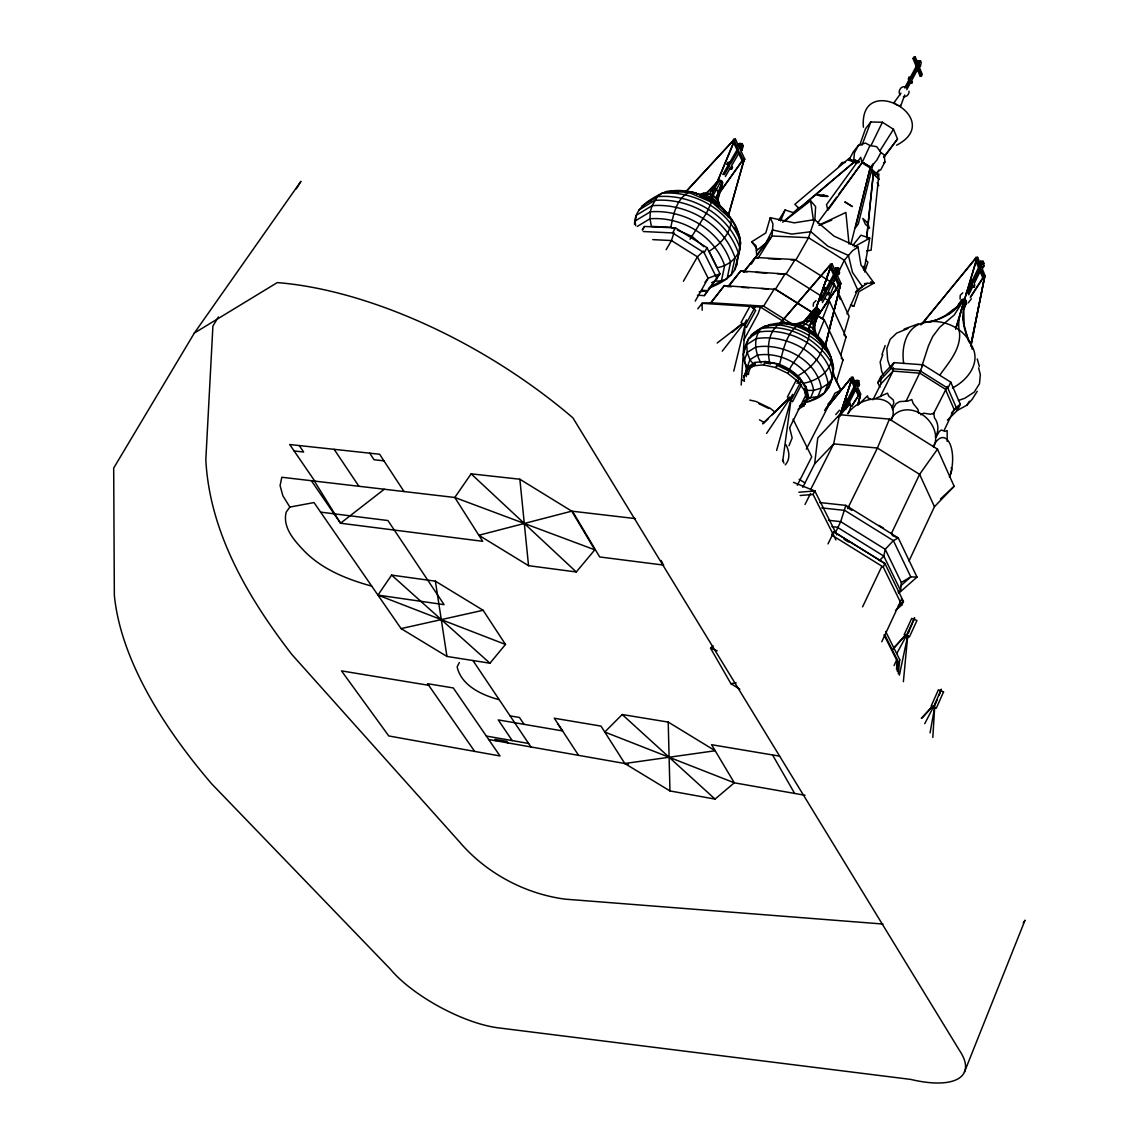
<?xml version="1.0" encoding="UTF-8"?>
<svg xmlns="http://www.w3.org/2000/svg" width="1140" height="1140" viewBox="0 0 1140 1140"><rect width="100%" height="100%" fill="white"/><g stroke="black" fill="none" stroke-linecap="round" stroke-linejoin="round"><path stroke-width="1.5" d="M741.2 385.021L745.132 324.53L743.736 324.971L743.75 323.66L742.368 323.575L717.16 343.026M777.452 365.726L777.509 364.159L765.325 361.508L754.965 362.42L748.125 366.781L746.315 370.13L753.155 365.769M772.151 414.917L788.937 398.273L789.977 399.342L790.02 398.373L788.937 398.273L762.532 423.795M896.567 669.494L896.981 659.234L885.41 636.163M814.858 220.362L815.613 206.554L810.554 200.754L784.192 221.317M932.819 737.423L934.7 707L932.135 706.615L921.305 718.271M898.049 592.045L900.643 590.648L901.312 582.44L885.224 549.295L840.693 521.664L828.452 520.282M782.724 222.215L853.561 162.55L854.43 152.831L858.534 145.25L865.502 143.041L869.948 145.535L876.703 146.675L880.921 152.504L884.184 154.898L884.925 161.994L880.878 169.603L873.197 174.99L868.196 222.756M897.323 671.432L898.163 663.081L899.731 659.661L885.595 631.432M898.292 673.84L899.731 659.661M863.507 269.767L863.864 266.261M866.742 238.174L873.197 174.99L870.789 169.361M962.787 319.613L963.101 316.45M866.728 236.935L867.839 226.304M903.379 681.692L907.739 635.664L905.274 635.322L893.447 648.176M893.418 367.721L893.033 371.099L880.365 396.563M906.956 640.224L908.081 636.376L906.77 635.066L896.767 653.505M708.396 288.306C721.15 283.347 737.623 275.239 737.224 259.179M802.774 487.293L814.63 463.909L817.765 437.974L839.51 414.718L889.442 419.107L937.493 449.16L954.152 486.31L934.458 506.702L909.022 560.98M782.738 461.173L791.089 399.029L790.02 398.373L766.593 433.414M634.524 224.366C634.453 208.207 649.287 199.7 661.913 193.259C678.414 187.188 697.538 191.891 712.5 200.227L706.501 212.995L690.042 239.258M634.952 223.91L636.348 215.246L652.066 205.685L657.438 196.621L661.913 193.259C695.115 190.423 730.127 210.615 740.786 242.82L736.44 265.677M674.139 228.698L670.876 227.302C673.241 214.42 677.032 196.151 691.154 191.719C715.45 198.588 744.235 221.63 739.361 249.361M864.091 270.123L869.72 238.118L860.971 235.196L852.677 245.513M930.069 732.806L934.7 707L932.491 707.327M717.502 201.011L722.803 182.457M717.659 200.255L719.084 192.959L716.362 189.496L711.902 188.428L704.349 194.555M815.442 332.809C810.027 325.043 823.237 313.671 817.166 307.971C809.685 310.222 807.191 323.09 797.972 324.444M839.51 414.718L833.682 443.902L810.64 489.573M718.613 206.596L719.297 203.219C716.775 195.524 706.743 190.522 699.433 194.812C707.513 194.156 716.376 198.659 719.34 206.426M970.625 345.591L984.404 278.089L970.91 345.705M971.052 345.548L984.262 278.245M814.673 324.986L818.99 309.881M899.375 675.165L907.739 635.664L906.671 635.849L907.069 634.111L914.622 617.709L908.338 633.113M739.319 241.096L740.06 237.69C733.633 219.45 720.551 199.016 700.117 195.595M734.545 270.18L740.159 248.591C728.945 214.847 692.236 193.686 657.438 196.621L641.72 206.24M819.717 502.541L845.837 505.376L840.693 521.664L835.164 533.221M756.832 248.734L751.673 241.822L765.795 232.945L770.255 217.697L794.238 222.856L814.558 219.621L808.531 237.719L795.848 260.12L790.704 259.849M857.779 404.657L860.144 396.007L858.164 404.615M858.035 404.757L860.03 396.15M733.761 371.099L745.132 324.53L743.75 323.66L722.261 351.134M824.847 347.173L840.308 285.47L824.719 348.997M824.99 347.002L840.18 285.627M880.921 152.504L876.845 160.113L870.19 167.965L855.399 227.9L858.349 223.825L873.098 163.875L870.19 167.936L850.853 244.302M971.337 298.737L968.373 302.784M776.625 450.414L791.089 399.029L788.88 399.655L788.467 398.815L791.502 399.884L791.032 400.411M727.876 216.6L743.864 161.082M728.161 216.714L743.594 160.968M835.734 414.575L839.496 410.229M921.904 366.068L928.416 345.919L932.734 336.471L939.759 327.194L954.28 314.954L964.312 299.079M840.722 355.267L846.051 337.07L829.45 301.188L824.961 298.538M743.807 352.631C747.726 320.326 793.312 315.238 814.516 333.336C839.396 351.989 841.876 397.718 804.327 402.007M844.227 332.866L849.115 316.407L834.38 284.259L795.136 259.564L755.293 257.469L743.679 271.719L740.715 270.978L727.904 286.539L724.356 285.613L710.648 302.77L702.041 303.326L697.808 308.826M955.577 328.833L976.795 259.322M955.861 328.976L976.524 259.179M966.435 301.259L963.799 310.009L964.098 324.986L968.801 341.858M715.906 198.673L722.332 181.474L721.335 180.59L712.842 195.98L717.345 199.186L718.314 205.2M827.811 404.272L840.821 390.122L836.404 381.43L843.03 359.969L824.263 319.841L816.725 315.11M963.713 309.538L966.093 301.915M673.997 232.645L671.474 240.554L666.159 249.689M864.733 271.99L867.925 262.157L865.559 259.735M839.453 416.114L851.951 378.893L839.71 416.243M839.838 416.072L851.822 379.064M966.178 300.418C959.681 314.825 963.642 331.754 971.508 345.206C981.711 362.249 967.774 380.261 952.427 387.985M818.876 309.353C811.466 322.321 813.86 338.338 825.973 347.657M722.076 184.894L718.784 194.498L717.359 195.339L721.876 183.739M748.011 366.709L743.807 377.084L748.011 366.709L750.206 368.092L755.35 364.914M815.812 318.046L818.392 310.593M859.617 145.421L865.545 128.678L870.803 122.009L882.403 122.237L893.504 129.304L897.522 138.995L884.027 157.206M850.526 305.32L853.903 306.09L859.033 291.612L874.038 283.076L860.942 264.893L858.021 247.038L834.01 236.137L814.558 219.621M750.305 337.896L751.46 334.661L764.627 326.126L778.093 324.786L782.24 323.261C806.935 325.883 831.402 343.339 833.682 369.36M808.089 330.101L831.117 265.777L808.374 330.244M808.517 330.044L830.975 265.976M881.933 354.611L885.167 345.506M882.802 354.654L880.151 362.078L881.733 371.654L883.4 374.732M750.206 368.092L747.869 374.547L745.489 373.706L743.693 377.055L744.477 379.919M935.37 436.848C939.061 430.892 938.648 423.424 934.486 417.839L933.745 413.279L930.34 414.219L923.77 413.179L920.75 414.775M861.954 145.25L870.803 122.009M808.231 395.708L803.814 406.011L808.346 395.751L806.593 399.128L804.441 390.493L806.322 387.116L804.555 390.493L797.886 381.458L799.739 378.053L789.564 370.03L777.509 364.23M815.371 308.156L804.327 321.68M972.434 287.009L974.116 287.095L974.843 285.242L974.087 283.846L980.998 269.653L979.317 269.567M815.613 320.511L814.957 317.547L812.378 315.937L809.728 315.766L808.802 318.174M966.293 292.795L970.696 283.789L969.94 282.406L970.667 280.54L972.349 280.639L973.204 282.193L980.229 267.772L976.738 259.151L977.621 257.327L975.94 257.241L975.056 259.065L978.548 267.686L971.522 282.107M974.116 287.095L973.261 285.527L968.758 294.776L967.974 292.894L972.377 283.889L971.622 282.492L972.349 280.639M817.067 337.611L824.263 319.841L822.453 318.915L829.45 301.188L827.953 300.418L834.38 284.259L832.984 283.475L844.312 260.262L852.62 250.643L858.021 247.038M891.965 407.764L893.817 403.061L893.304 399.926L888.716 396.107L887.476 393.157L875.691 398.459M920.921 370.372L906.029 401.309M838.784 194.313L862.04 162.792L869.948 145.535M964.412 1072.113L1025.045 920.18L1023.25 922.973M789.649 427.728L805.937 394.91L804.427 388.526M818.491 308.798C814.102 317.846 809.201 329.916 817.936 338.138M799.425 406.595L805.025 403.346L807.776 396.563L805.766 388.056L797.829 375.83C789.265 368.12 778.007 361.736 766.165 362.548M788.994 445.74L792.143 437.931L789.707 428.056M849.556 405.014L847.163 403.503L849.556 405.014L850.283 403.247L847.989 401.878M846.265 402.064L841.876 410.699L843.401 410.842L847.775 402.192L845.495 400.838L846.222 399.071L848.602 400.568L855.613 386.716L852.022 379.036L852.905 377.283L851.395 377.169L850.497 378.922L854.102 386.603L847.861 398.9M847.775 402.192L847.006 400.966L847.732 399.2M780.587 220.946L785.118 209.945L794.466 213.052M709.693 199.87L734.445 141.047M709.978 200.027L734.16 140.904M889.442 419.107L877.415 448.034L847.647 508.554M821.541 300.647L826.457 291.37L824.776 291.27L823.921 289.845L824.733 287.935L826.4 288.035L827.369 289.631L835.221 274.783L831.188 265.948L832.186 264.067L830.504 263.981L829.507 265.862L833.554 274.697L825.702 289.531L827.369 289.631M826.457 291.37L825.588 289.945L826.4 288.035M826.785 294.562L828.452 294.661L829.265 292.752L828.395 291.313L836.105 276.721L834.437 276.621M910.376 83.192L911.786 83.206L911.786 80.299L918.298 68.172L916.888 68.158L920.023 75.995L921.433 76.01L922.26 74.442L919.139 66.619L919.894 65.194L920.408 66.462L918.954 66.376L918.484 65.18M965.409 299.62C960.707 309.881 957.002 321.466 959.581 333.051C960.721 349.339 948.722 362.606 939.859 375.017M904.647 87.908L908.794 80.213L908.794 77.335L910.219 77.349L910.988 78.788L917.615 66.448L914.465 58.568L915.306 57.014L913.881 57L913.04 58.553L916.204 66.433L909.563 78.774M910.219 77.349L909.535 78.945L908.11 78.931M904.718 95.019L900.5 106.419L900.358 105.336M846.949 313.928L857.665 289.859L867.241 283.347L874.038 283.076L870.775 281.78M935.755 702.326L933.589 707.171L932.634 706.23L922.26 717.958M934.501 705.817L937.137 699.875M939.118 695.428L941.284 689.201L933.589 707.171L933.703 706.387L924.74 723.701M727.947 165.628L722.86 174.42L724.47 174.477L729.557 165.671L727.947 165.628L727.035 164.146L727.876 162.322L729.472 162.364L730.498 164.032L738.635 149.939L734.374 140.876L735.4 139.094L733.804 139.052L732.764 140.833L737.024 149.896L728.888 163.975M729.557 165.671L728.645 164.203L729.472 162.364M730.056 169.048L731.652 169.09L732.493 167.267L731.581 165.77L739.561 151.919L743.793 160.925L742.197 160.883L737.965 151.876M906.671 635.849L908.908 630.99M894.059 665.603L896.981 659.234M904.148 634.809L911.701 618.407L916.959 620.502L909.435 636.918L907.098 636.006M881.761 641.763L901.099 600.224M895.442 610.555L901.826 604.984L903.45 601.493L884.897 563.488L833.426 531.553M944.191 430.279L954.123 409.417L960.322 404.258L950.774 382.185L923.115 364.814L894.002 362.634L880.764 376.713L877.8 382.641L879.938 387.301M862.567 606.865L881.648 566.737M901.826 604.984L883.229 566.993L884.897 563.488L834.893 532.466M947.383 420.161L957.472 410.286L960.322 404.258L951.501 412.936M891.352 533.634L919.595 474.354L937.493 449.16M713.27 195.581L711.317 200.441L717.673 205.856M957.472 410.286L947.881 388.227L950.774 382.185M933.218 414.248L947.482 386.36M970.311 297.169L982.723 277.989L984.461 278.217L985.345 276.407L981.882 267.843L982.694 266.176L983.25 267.572L981.54 267.401M871.046 145.493L882.403 122.237M979.445 265.862L981.113 265.948L981.925 264.295L980.243 264.209L980.528 261.245L983.335 261.402L984.048 265.919M983.335 261.402L982.737 262.642L982.167 261.26L981.398 262.984L979.716 262.898M983.222 267.487L984.019 265.834M877.8 382.641L891.024 368.605L920.165 370.814L923.115 364.814M832.856 532.722L831.716 535.045L883.229 566.993M827.996 543.894L832.713 534.318M817.879 308.313L811.224 322.022L809.229 329.075C811.594 343.938 796.034 356.72 789.521 369.203M891.024 368.605L894.002 362.634M872.955 399.812L880.864 383.995L893.033 371.099L919.823 373.165L945.288 389.139L954.123 409.417M835.919 539.918L813.077 494.447L814.829 490.955L793.469 482.377M805.025 504.45L810.583 493.406M855.598 389.795L858.448 395.894L859.959 396.022L860.843 394.269L857.28 386.645L858.078 385.049L856.568 384.935L858.62 386.218L859.432 384.636L857.921 384.508M858.89 383.468L855.784 383.254L856.055 380.503L858.705 380.603L859.46 384.707M857.194 380.475L856.596 381.672L856.055 380.503M857.565 380.618L856.753 382.214L855.242 382.085M858.705 380.603L858.106 381.786L857.522 380.546M845.695 409.545L848.687 403.631M849.5 402.007L856.397 388.398L854.886 388.27M797.273 485.27L811.737 456.841L793.069 419.207M459.349 662.525L457.14 666.857C461.244 685.61 482.163 695.286 499.206 699.675M806.322 449.146L834.922 393.2L840.821 390.122L832.471 372.481M803.372 401.266L805.567 402.634L803.714 405.94L798.1 409.274M788.125 400.04L789.735 396.991M789.977 399.342L792.585 394.355M835.107 278.089L838.442 285.399L840.109 285.485L841.092 283.618L837.088 274.84L837.986 273.144L838.641 274.569L836.931 274.384M834.551 272.816L836.204 272.916L837.116 271.206L836.461 269.781L837.401 268.156L838.014 269.51L838.684 268.228L835.734 268.071L834.836 269.781L836.504 269.866M822.439 302.57L827.469 293.051L828.452 294.661M838.684 268.228L839.539 272.859M838.598 274.483L839.496 272.774L837.829 272.688M797.972 381.43L787.783 373.407L789.607 369.973M819.874 300.547L824.776 291.27M877.259 172.981L878.883 169.946M777.509 364.159L775.713 367.607L787.826 373.35M920.023 75.995L920.849 74.428M906.072 87.937L910.205 80.227L908.794 77.335M920.365 66.391L921.22 62.729L920.536 61.004L918.085 60.848L917.03 64.88L918.455 64.895L918.698 62.201M920.536 61.004L919.966 62.059L919.467 60.79M918.954 66.376L919.723 64.966M906.77 89.647L911.017 81.738L911.786 83.206M765.325 361.508L763.572 364.957L775.713 367.536M754.965 362.42L753.241 365.855L763.529 364.871M919.495 60.862L918.726 62.273L917.315 62.273M849.286 159.315L853.39 151.748L858.534 145.25M743.722 340.204L758.043 313.899L760.48 307.073L763.629 306.147L774.488 288.605L813.703 313.215M743.736 324.971L746.5 319.927M936.068 437.332L939.26 431.504L941.341 430.008L945.003 431.362L947.169 430.549L947.183 441.436M697.466 295.203L704.278 295.631L719.981 273.785L707.028 247.679L675.521 227.9L644.499 226.461L642.49 229.368M704.278 295.631L719.981 273.785L708.125 278.245L704.976 282.392M695.215 301.103L708.125 278.245L697.395 256.814L671.474 240.554L652.75 239.628M683.43 281.238L697.395 256.814L703.423 251.099M717.145 278.83L704.149 252.738L707.028 247.679M743.793 160.925L744.819 159.158L740.587 150.152L741.513 148.528L739.917 148.485M740.558 149.867L742.169 149.91L743.152 145.706L742.226 143.726L740.615 143.683M739.276 143.512L738.335 145.136L739.946 145.179L740.872 143.554L739.276 143.512L740.587 146.547L739.66 148.172L735.4 139.094M739.917 144.894L741.527 144.937L742.226 143.726M725.411 176.444L730.626 167.423L731.652 169.09M643.259 231.534L672.586 232.931L675.521 227.9M642.276 230.195L644.499 226.461M194.356 333.037L113.687 468.07L114.342 595.265A661.157 274.483 26.9 0 0 211.784 783.95L390.279 969.043A81.268 27.802 28.4 0 0 498.978 1027.938L910.746 1079.409A85.97 32.918 25 0 0 959.723 1050.809L572.864 417.81A303.468 142.742 31 0 0 277.276 282.592L194.356 333.037L300.932 181.303L296.343 188.841M817.166 307.971L809.087 320.995L802.902 326.054L787.142 323.318L777.252 324.302M218.41 316.977L212.909 326.012L205.827 459.691C209.546 532.537 248.306 598.058 291.826 654.446L459.734 842.161C486.139 873.055 524.899 893.874 565.169 899.147L882.987 924.041M778.805 220.205L785.118 209.945M892.421 409.616L896.111 403.66L899.645 401.594L907.754 401.095L911.801 399.527L913.169 403.46L918.056 409.602L918.683 413.478M777.238 273.614L786.073 274.099L795.136 259.564L795.848 260.12M813.618 313.386L775.371 289.375L785.332 273.472L822.097 296.571M879.781 151.036L893.504 129.304M958.355 409.83L966.82 405.256L969.342 401.251M751.317 264.152L759.226 251.712M977.236 391.319L972.049 399.47L966.82 405.256M900.971 93.152L893.731 103.028L894.629 102.458M963.528 307.572L966.492 303.069M963.785 307.757L966.748 303.24M970.453 297.44L982.965 278.174L979.901 270.992M963.186 298.937C956.047 312.673 940.814 320.255 925.609 322.406C906.314 325.185 900.971 346.873 903.721 363.503M851.509 406.182L858.377 395.78L851.737 406.353M815.471 319.1L838.613 285.442L815.727 319.3M815.556 319.015L821.513 310.208M823.493 307.273L838.527 285.541M505.476 644.456L377.939 595.109L391.59 575.101L435.38 581.172L483.118 610.27L505.476 644.456L489.944 663.209L446.937 656.441L401.08 628.596L313.999 502.569L289.859 507.072L286.226 512.045C282.15 527.564 294.776 541.072 304.637 551.418C322.934 569.786 347.187 579.362 371.74 586.131M571.753 511.162L478.857 535.259L528.547 565.682L576.284 571.966L594.809 549.822L571.753 511.162L519.854 479.228L471.119 473.841L454.789 497.482L281.808 477.261L280.084 485.569L282.863 495.786L289.859 507.072M956.531 307.743L962.003 299.891M816.44 307.814C811.324 316.834 803.785 325.883 792.385 325.099M717.545 195.196L742.283 161.039M717.801 195.382L742.026 160.854M720.11 180.063L709.023 194.341L703.423 193.23L700.316 195.083M811.594 314.298L813.461 311.704M883.942 156.764L897.522 138.995M817.636 222.97L836.674 197.177M815.812 307.886L803.757 321.523M711.503 302.2L724.356 285.613L775.371 289.375M728.831 286.24L740.715 270.978L786.073 274.099M760.081 250.387L769.899 237.804M743.893 272.089L755.293 257.469L758.129 258.139L772.065 235.994L772.963 223.967L770.255 217.697M838.955 166.369L842.061 162.436L845.196 162.493M742.368 323.575L732.25 332.267M745.104 326.368L745.688 325.655M922.189 323.831L974.871 259.022M920.821 325L975.099 259.236M718.015 181.317L710.177 190.822L718.186 180.49M825.474 408.975L850.44 378.779L824.548 410.528M825.788 409.06L850.34 378.879M718.955 180.035L705.461 194.213M962.103 299.521L957.101 306.674L945.217 315.623L937.265 319.556M778.563 324.886L829.578 266.033M778.905 324.971L829.336 265.82M855.47 292.382L857.665 289.859L844.312 260.262L808.531 237.719L772.065 235.994L756.689 255.688L756.034 245.812L751.673 241.822M892.862 649.444L905.744 634.923L907.611 636.776L906.585 636.633M684.898 192.603L732.935 140.876L685.226 192.689M814.63 463.909L833.682 443.902L877.415 448.034L919.595 474.354L934.458 506.702M879.41 560.666L883.828 556.12L885.224 549.295L893.375 540.616L898.292 537.966L917.002 577.082L898.591 593.37M578.564 755.35L554.297 718.243L600.98 726.095L624.791 763.501L715.193 750.747L668.211 722.09L622.198 714.524L604.756 732.023L734.303 782.81L805.025 795.264M763.358 423.581L768.374 418.636M739.832 689.173L730.925 683.715L710.591 648.261L713.056 645.839M858.534 404.543L867.497 395.865L867.91 397.789L870.504 399.157M948.936 314.412L954.665 308.94M816.026 300.547L813.49 303.24L813.19 306.261M940.472 499.007L954.152 486.31M792.699 213.266L799.268 207.38M900.529 586.017L910.803 576.883L917.002 577.082M898.334 605.967L903.45 601.493L901.298 598.913M855.998 292.168L862.453 286.596L852.464 272.36L848.473 255.445L827.911 246.226L810.868 231.734L791.73 234.099L772.521 229.981L765.838 243.176L756.361 250.743M962.773 292.795L960.194 295.417L960.094 299.136M624.791 763.501L669.964 790.932L715.051 799.097L734.303 782.81L711.588 744.705L779.575 756.134M384.266 489.231L340.532 523.231L311.348 480.709M934.558 708.111L932.135 706.615M766.165 327.023L770.212 324.458M883.557 162.863L884.925 161.994M847.348 507.557L848.815 506.645M755.165 363.717L748.31 367.949L745.817 374.832L748.766 373.82M663.623 193.144L666.444 191.42L688.346 192.261L712.115 202.436L731.082 219.137C731.638 233.073 720.01 244.316 709.109 251.285L717.26 267.701C726.123 266.233 734.018 260.889 738.293 252.938C726.907 218.852 689.828 197.491 654.645 200.412L638.77 210.102M637.274 226.433L650 218.766C681.335 216.358 714.281 235.31 724.641 265.591L721.406 280.882L709.793 287.237M799.852 405.911L805.453 402.562M901.312 582.44L910.803 576.883L893.375 540.616L844.74 510.407L821.755 507.899M804.698 401.18L810.74 397.689L817.879 396.578L824.291 393.058L828.153 383.71L832.357 378.466C827.141 346.261 788.766 326.795 758.314 332.139L748.652 338.267L743.351 354.141L746.843 371.697L746.615 368.747M825.517 389.752L828.352 388.099L833.739 374.148L831.103 362.249L831.174 358.046C820.301 339.007 799.482 327.465 778.093 324.786C767.491 333.493 767.177 349.781 769.571 362.249L766.778 362.634M854.216 246.796L869.72 238.118M711.602 282.763L714.452 281.195L721.406 280.882L727.064 278.687L730.598 262.214C719.525 229.567 684.014 209.147 650.27 211.812L635.066 221.018L635.664 225.706M728.389 276.421L731.339 274.811L735.029 257.754C723.658 223.996 686.936 202.863 652.066 205.685L650.27 211.812L650 218.766L651.368 226.39L670.876 227.302M792.571 324.943C799.496 323.618 811.295 315.78 814.544 326.681M819.19 225.036L845.88 212.453L849.044 244.117M646.879 202.464L650.997 200.64M904.106 329.118L918.455 323.803M819.176 225.307L831.716 220.091M752.486 308.228L755.136 307.13L745.831 324.145L744.078 324.871M711.659 200.555L712.5 200.227M790.319 399.257L792.058 398.601L800.85 381.786L796.917 383.24M755.578 331.882L758.841 330.728M907.967 328.505L896.724 333.094L890.169 339.335L886.82 348.612L887.647 359.827L890.312 367.935M958.37 400.482L964.825 398.259L974.216 392.117L979.474 383.767L980.343 374.675L978.59 367.864M929.214 322.207L935.655 320.098M797.986 378.566L799.739 378.053M401.08 628.596L483.118 610.27M896.567 145.222C947.354 118.788 858.933 70.295 863.393 127.224M924.668 322.378C943.464 317.932 968.145 329.375 972.192 349.196M873.183 174.933L878.926 173.964L871.117 250.187L866.714 250.871M730.925 683.715L736.155 682.832M699.191 291.854L707.099 290.615L701.998 290.301M864.405 283.689L867.241 283.347M798.798 323.76C805.111 322.549 811.823 326.083 815.029 331.526M800.166 495.501L813.077 494.447M798.884 492.224L814.829 490.955L836.831 534.86M804.669 401.95L809.087 401.651L817.879 396.578L821.356 388.084L828.153 383.71C823.009 352.445 785.745 333.564 756.134 338.68L746.757 344.608L747.199 352.431L749.935 359.727L753.155 363.803M904.889 86.64C901.027 86.113 898.078 90.53 899.546 94.022L900.058 94.763M903.407 96.743C906.385 97.213 909.563 94.164 908.993 91.171M806.678 390.393L813.689 390.393L821.356 388.084C816.568 359.656 782.71 342.527 755.749 347.073L747.199 352.431L744.106 361.095L747.256 367.137L749.935 359.727L757.288 355.153C780.458 351.305 809.486 365.983 813.689 390.393L810.74 397.689L805.88 396.72M913.04 58.553L914.465 58.568M917.8 63.47L919.21 63.47M916.204 66.433L919.139 66.619M908.794 80.213L910.205 80.227M909.592 81.724L912.47 81.596M732.764 140.833L734.374 140.876M741.542 145.663L743.152 145.706M738.991 146.504L740.587 146.547M740.843 146.875L742.453 146.917M737.024 149.896L738.635 149.939M743.209 159.101L744.819 159.158M853.561 162.55L858.648 162.692M727.035 164.146L728.645 164.203M730.882 167.21L732.493 167.267M975.056 259.065L976.738 259.151M982.423 263.212L984.091 263.297M978.548 267.686L980.229 267.772M768.417 258.68L780.415 259.307M829.507 265.862L831.188 265.948M983.678 276.308L985.345 276.407M837.9 270.066L839.567 270.166M835.449 271.12L837.116 271.206M833.554 274.697L837.088 274.84M969.94 282.406L971.622 282.492M970.696 283.789L972.377 283.889M743.679 271.719L747.213 271.918M756.034 272.417L766.636 273.016M839.425 283.518L841.092 283.618M823.921 289.845L825.588 289.945M727.904 286.539L731.424 286.753M741.969 287.38L749.009 287.807M761.306 288.534L768.346 288.962M827.583 292.652L829.265 292.752M710.648 302.77L763.629 306.147L793.796 325.043M850.497 378.922L852.022 379.036M854.102 386.603L855.613 386.716M847.077 400.439L848.602 400.568M845.495 400.838L847.006 400.966M811.979 490.656L814.829 490.955M294.134 450.97L303.625 452.01L299.221 445.555M383.924 460.817L374.034 459.734L369.731 453.178M831.972 526.637L837.273 527.236L883.828 556.12L900.643 590.648M635.436 518.6L572.437 511.233L599.697 556.961L663.736 565.112M320.596 512.131L387.928 520.538L444.101 604.656L377.939 595.109M671.332 190.979L678.115 191.947M428.683 685.297L341.501 670.89L388.783 735.956L499.99 755.962L453.307 687.947L427.571 683.701L474.668 751.402M510.079 715.877L519.441 717.459L524.044 724.342M486.324 736.055L528.604 743.465M488.718 739.518L628.411 764.142M765.368 362.819L770.512 363.945M749.806 400.083L756.091 401.494L770.184 408.291L775.428 412.438M850.654 304.879L853.903 306.09M594.809 549.822L454.789 497.482L482.705 541.301L340.532 523.231L314.355 481.066M710.591 648.261L717.188 650.769M711.574 195.439L708.168 193.401L705.575 195.04L700.459 195.795L709.764 199.785M677.402 230.109L692.094 236.436L703.879 246.71M759.012 403.788L768.873 408.548M895.1 103.939L898.348 105.578M844.027 539.263L848.545 542.056M879.026 525.412L883.557 528.219M845.837 505.376L898.292 537.966L892.52 535.615L891.11 532.922M848.858 508.483L851.865 510.364M799.14 479.299L804.897 482.876M694.63 192.575L696.953 194.028M741.47 379.449L744.448 381.316M816.568 315.224L822.453 318.915M672.586 232.931L704.149 252.738M787.398 323.931L760.48 307.073L702.041 303.326L702.212 310.237M920.165 370.814L947.881 388.227M862.04 162.792L870.19 167.965M723.914 210.986L726.764 212.795L728.275 215.916M717.374 201.709L719.297 203.219L719.753 206.226M799.283 379.121L789.308 371.17L777.38 365.427L779.589 364.43C782.895 351.191 785.688 335.644 796.361 326.24L798.727 325.769C807.975 330.572 825.246 336.414 822.197 349.781C817.722 361.067 808.274 369.944 797.829 375.83L803.244 383.282C814.972 381.344 827.426 374.148 831.103 362.249C817.181 338.794 788.239 323.475 760.979 328.619C752.942 338.224 754.994 352.873 761.05 362.99M391.59 575.101L489.944 663.209M622.198 714.524L715.051 799.097M471.119 473.841L576.284 571.966M742.852 324.131L741.071 322.449L750.391 305.449L755.678 310.493L746.401 327.493L744.62 325.812M841.163 357.932L843.03 359.969M843.743 334.505L846.051 337.07M799.653 378.067L806.322 387.116M734.417 228.014L737.908 232.831M557.987 724.199L562.59 730.925L498.251 719.924L512.245 740.601M314.797 481.109L289.717 444.529L379.62 454.247L404.045 491.54M496.043 740.815L495.031 739.347L506.944 741.442L507.941 742.91M334.148 449.331L358.901 486.267M472.943 660.53L530.955 746.957M661.072 560.481L662.853 563.573M772.564 754.951L794.637 793.44M877.187 182.742L878.769 185.678M883.999 634.88L898.163 663.081M832.699 373.621L836.404 381.43M852.905 377.283L856.496 384.964L856.724 382.142M856.397 388.398L859.959 396.022M740.843 143.469L741.527 144.937M741.513 148.528L742.211 149.996M858.078 385.049L858.662 386.289M832.984 283.475L834.452 286.682M838.128 294.704L840.337 299.507M835.734 268.071L836.347 269.411M832.186 264.067L836.204 272.916M836.105 276.721L840.109 285.485M980.528 261.245L981.056 262.556M981.369 262.913L981.925 264.295M977.621 257.327L981.113 265.948M980.998 269.653L984.461 278.217M915.306 57.014L918.455 64.895M918.298 68.172L921.433 76.01M815.67 334.334L817.323 338.552M804.071 400.439L805.025 403.346M977.265 358.972L979.346 366.524M745.489 373.706L746.273 376.585M806.208 387.101L808.346 395.751M435.38 581.172L446.937 656.441M810.554 200.754L813.49 220.633M519.854 479.228L528.547 565.682M668.211 722.09L669.964 790.932M880.764 376.713L880.864 383.995M933.261 446.581A25.493 11.557 -84.7 0 1 949.378 442.691A25.493 11.557 -84.7 0 1 949.492 477.09M890.568 420.047A25.721 20.862 44.6 0 1 921.505 414.105A25.721 20.862 44.6 0 1 933.646 446.994M847.875 413.606A25.579 17.342 -24.9 0 1 879.923 399.228A25.579 17.342 -24.9 0 1 891.167 420.261M951.088 467.87A25.137 4.489 -58 0 1 949.52 476.933M840.551 415.103A25.223 3.391 -58 0 1 848.075 413.564M837.957 416.812A2.465 1.368 26.8 0 1 838.513 416.713M759.44 419.776A45.343 24.282 27.9 0 1 763.643 422.242M786.03 444.799A45.343 24.282 27.9 0 1 785.246 464.821M782.496 459.89A50.217 26.633 27.9 0 1 783.935 463.097M943.549 691.88L936.296 708.225L931.123 706.13L938.391 689.8L943.549 691.88M801.306 384.935L792.542 401.75L787.427 396.934L796.233 380.119L801.306 384.935M862.068 162.778L827.897 210.173L826.5 204.673L860.743 157.377L862.068 162.778M853.618 162.521L799.325 208.663L794.837 204.359L849.215 158.317L853.618 162.521M855.428 160.241L848.488 160.042L852.663 161.524L859.589 161.723L855.428 160.241M823.764 195.04L816.739 194.769L821.071 196.194L828.082 196.451L823.764 195.04M864.191 163.091L863.351 162.949L870.889 167.323L864.191 163.091M845.567 202.236L844.754 201.965L852.392 206.554L845.567 202.236M876.774 173.75L872.542 169.931L875.007 175.674L879.225 179.507L876.774 173.75M867.084 222.414L862.809 218.41L865.331 224.153L869.606 228.185L867.084 222.414"/></g></svg>
